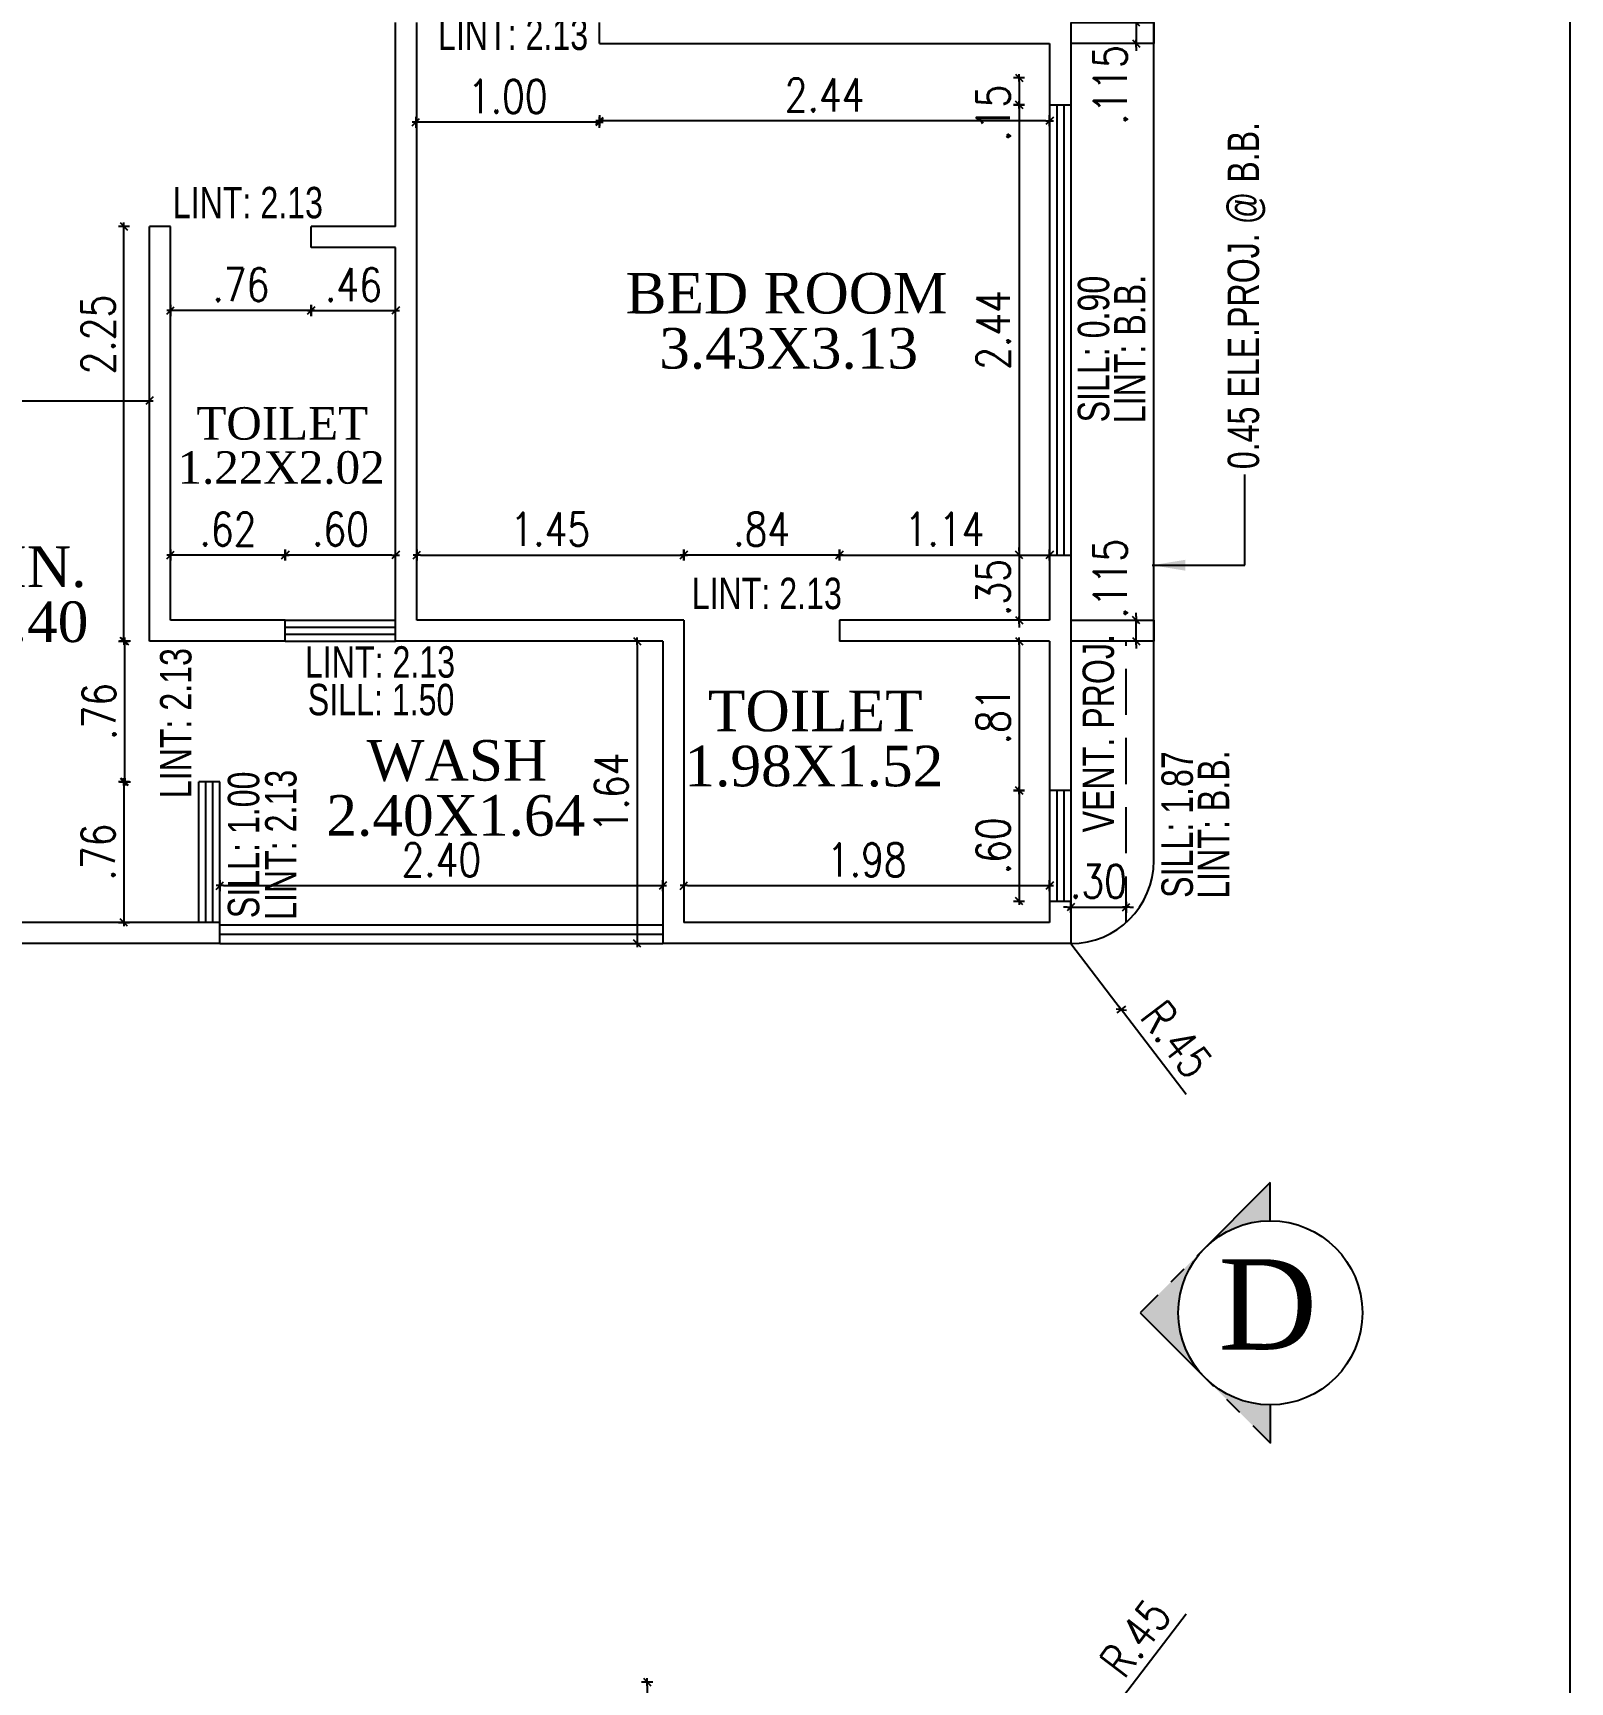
# Model space of a CAD drawing. Header units: inches. Extents: x 14235 to 14499, y 0 to 2549.
# Drawn here: x 14490.54 to 14498.87, y 2365.37 to 2374.31 of the extents above; entities that cross this region are included whole.
import ezdxf
from ezdxf.enums import TextEntityAlignment as Align

# ---------------------------------------------------------------- set-up
doc = ezdxf.new("R2010")
doc.units = ezdxf.units.IN
doc.header["$LTSCALE"] = 0.25
doc.header["$MEASUREMENT"] = 0
doc.header["$PDMODE"] = 35
for name, pattern in [('CENTER2', [1.125, 0.75, -0.125, 0.125, -0.125]), ('DASHEDX2', [1.5, 1, -0.5]), ('HIDDEN', [0.375, 0.25, -0.125])]:
    doc.linetypes.add(name, pattern=pattern)
for name, color, linetype in [('edges', 1, 'Continuous'), ('proj-internal', 1, 'DASHEDX2'), ('SECLINE', 7, 'HIDDEN'), ('steel', 251, 'Continuous'), ('text-large', 7, 'Continuous'), ('wall', 7, 'Continuous'), ('windows', 106, 'Continuous'), ('WORK TEX', 6, 'Continuous'), ('WORKING DIM', 7, 'Continuous')]:
    doc.layers.add(name, color=color, linetype=linetype)
doc.styles.add('ARIAL', font='TIMES_0.TTF')
doc.styles.add('ARL', font='swisscl_0.ttf')
doc.styles.add('romans', font='romans.shx', dxfattribs={"width": 0.8})
doc.dimstyles.new('121', dxfattribs={"dimscale": 0.1, "dimtxt": 1.8, "dimasz": 0.2, "dimexe": 0.03125, "dimexo": 0.25, "dimgap": 0.5, "dimtad": 1, "dimzin": 4, "dimdsep": 46, "dimtxsty": 'romans', "dimblk1": 'MINITICK', "dimblk2": 'MINITICK', "dimsah": 1, "dimcen": 1, "dimse1": 1, "dimse2": 1, "dimclrd": 252, "dimclre": 256, "dimclrt": 7, "dimadec": 3, "dimazin": 0, "dimtfac": 0.8, "dimtix": 1, "dimtmove": 2, "dimatfit": 3, "dimfxl": 0, "dimtolj": 1, "dimtzin": 3, "dimarcsym": 0})
doc.dimstyles.new('DFSGSG', dxfattribs={"dimtxt": 0.17, "dimasz": 0.18, "dimexe": 0.18, "dimexo": 0.0625, "dimgap": 0.09, "dimtad": 1, "dimzin": 0, "dimdsep": 46, "dimtxsty": 'ARIAL', "dimcen": 0.09, "dimse1": 1, "dimse2": 1, "dimaunit": 1, "dimadec": 0, "dimazin": 0, "dimtfac": 1, "dimtix": 1, "dimtofl": 0, "dimtmove": 0, "dimatfit": 3, "dimfxl": 0, "dimtolj": 1, "dimtzin": 0, "dimarcsym": 0})

# ---------------------------------------------------------------- blocks, each defined once
blk = doc.blocks.new('MINITICK')
at = {"color": 7}
for p, q in [((1, 1), (-1, -1)), ((-1, 0), (1, 0)), ((0, -1.5), (0, 1.5))]:
    blk.add_line(p, q, dxfattribs=at)
blk = doc.blocks.new('*D1890')
at = {"layer": 'Defpoints', "color": 0, "transparency": 16777216}
for p in [(14493.6071, 2374.2543), (14496.0461, 2373.9865), (14493.6071, 2373.8354)]:
    blk.add_point(p, dxfattribs=at)
at = {"layer": 'WORKING DIM', "color": 252, "lineweight": -2, "transparency": 16777216}
blk.add_line((14496.0261, 2373.8354), (14493.6271, 2373.8354), dxfattribs=at)
at = {"layer": 'WORKING DIM', "color": 252, "lineweight": -2, "transparency": 16777216, "xscale": 0.02, "yscale": 0.02, "zscale": 0.02, "rotation": 180}
blk.add_blockref('MINITICK', (14493.6071, 2373.8354), dxfattribs=at)
at = {"layer": 'WORKING DIM', "color": 252, "lineweight": -2, "transparency": 16777216, "xscale": 0.02, "yscale": 0.02, "zscale": 0.02}
blk.add_blockref('MINITICK', (14496.0461, 2373.8354), dxfattribs=at)
at = {"layer": 'WORKING DIM', "color": 7, "transparency": 16777216, "insert": (14494.8266, 2373.9754), "char_height": 0.18, "attachment_point": 5, "style": 'romans'}
blk.add_mtext('\\A1;2.44', dxfattribs=at)
blk = doc.blocks.new('*D1600')
at = {"layer": 'Defpoints', "color": 0, "transparency": 16777216}
for p in [(14492.6114, 2374.274), (14493.6071, 2374.2543), (14492.6114, 2373.8274)]:
    blk.add_point(p, dxfattribs=at)
at = {"layer": 'WORKING DIM', "color": 252, "lineweight": -2, "transparency": 16777216}
blk.add_line((14493.5871, 2373.8274), (14492.6314, 2373.8274), dxfattribs=at)
at = {"layer": 'WORKING DIM', "color": 252, "lineweight": -2, "transparency": 16777216, "xscale": 0.02, "yscale": 0.02, "zscale": 0.02, "rotation": 180}
blk.add_blockref('MINITICK', (14492.6114, 2373.8274), dxfattribs=at)
at = {"layer": 'WORKING DIM', "color": 252, "lineweight": -2, "transparency": 16777216, "xscale": 0.02, "yscale": 0.02, "zscale": 0.02}
blk.add_blockref('MINITICK', (14493.6071, 2373.8274), dxfattribs=at)
at = {"layer": 'WORKING DIM', "color": 7, "transparency": 16777216, "insert": (14493.1093, 2373.9674), "char_height": 0.18, "attachment_point": 5, "style": 'romans'}
blk.add_mtext('\\A1;1.00', dxfattribs=at)
blk = doc.blocks.new('*D1891')
at = {"layer": 'Defpoints', "color": 0, "transparency": 16777216}
for p in [(14496.0461, 2374.0686), (14495.8805, 2373.9213), (14496.0461, 2373.9213)]:
    blk.add_point(p, dxfattribs=at)
at = {"layer": 'WORKING DIM', "color": 252, "lineweight": -2, "transparency": 16777216}
blk.add_line((14495.8805, 2374.0486), (14495.8805, 2373.9413), dxfattribs=at)
at = {"layer": 'WORKING DIM', "color": 252, "lineweight": -2, "transparency": 16777216, "xscale": 0.02, "yscale": 0.02, "zscale": 0.02}
for p, rotation in [((14495.8805, 2374.0686), 90), ((14495.8805, 2373.9213), 270)]:
    blk.add_blockref('MINITICK', p, dxfattribs=dict(at, rotation=rotation))
at = {"layer": 'WORKING DIM', "color": 7, "transparency": 16777216, "insert": (14495.7405, 2373.8769), "char_height": 0.18, "attachment_point": 5, "rotation": 90, "style": 'romans'}
blk.add_mtext('\\A1;.15', dxfattribs=at)
blk = doc.blocks.new('*D1892')
at = {"layer": 'Defpoints', "color": 0, "transparency": 16777216}
for p in [(14496.0461, 2373.9213), (14495.8805, 2371.4823), (14496.0461, 2371.4823)]:
    blk.add_point(p, dxfattribs=at)
at = {"layer": 'WORKING DIM', "color": 252, "lineweight": -2, "transparency": 16777216}
blk.add_line((14495.8805, 2373.9013), (14495.8805, 2371.5023), dxfattribs=at)
at = {"layer": 'WORKING DIM', "color": 252, "lineweight": -2, "transparency": 16777216, "xscale": 0.02, "yscale": 0.02, "zscale": 0.02}
for p, rotation in [((14495.8805, 2373.9213), 90), ((14495.8805, 2371.4823), 270)]:
    blk.add_blockref('MINITICK', p, dxfattribs=dict(at, rotation=rotation))
at = {"layer": 'WORKING DIM', "color": 7, "transparency": 16777216, "insert": (14495.7405, 2372.7018), "char_height": 0.18, "attachment_point": 5, "rotation": 90, "style": 'romans'}
blk.add_mtext('\\A1;2.44', dxfattribs=at)
blk = doc.blocks.new('*D1893')
at = {"layer": 'Defpoints', "color": 0, "transparency": 16777216}
for p in [(14496.0461, 2371.4823), (14495.8805, 2371.1293), (14496.0461, 2371.1293)]:
    blk.add_point(p, dxfattribs=at)
at = {"layer": 'WORKING DIM', "color": 252, "lineweight": -2, "transparency": 16777216}
for p, q in [((14495.8805, 2371.5023), (14495.8805, 2371.5223)), ((14495.8805, 2371.4823), (14495.8805, 2371.1293)), ((14495.8805, 2371.1093), (14495.8805, 2371.0893))]:
    blk.add_line(p, q, dxfattribs=at)
at = {"layer": 'WORKING DIM', "color": 252, "lineweight": -2, "transparency": 16777216, "xscale": 0.02, "yscale": 0.02, "zscale": 0.02}
for p, rotation in [((14495.8805, 2371.4823), 270), ((14495.8805, 2371.1293), 90)]:
    blk.add_blockref('MINITICK', p, dxfattribs=dict(at, rotation=rotation))
at = {"layer": 'WORKING DIM', "color": 7, "transparency": 16777216, "insert": (14495.7405, 2371.3058), "char_height": 0.18, "attachment_point": 5, "rotation": 90, "style": 'romans'}
blk.add_mtext('\\A1;.35', dxfattribs=at)
blk = doc.blocks.new('*D1894')
at = {"layer": 'Defpoints', "color": 0, "transparency": 16777216}
for p in [(14496.0461, 2371.4823), (14494.9066, 2371.1293), (14496.0461, 2371.1293)]:
    blk.add_point(p, dxfattribs=at)
at = {"layer": 'WORKING DIM', "color": 252, "lineweight": -2, "transparency": 16777216}
blk.add_line((14494.9266, 2371.4823), (14496.0261, 2371.4823), dxfattribs=at)
at = {"layer": 'WORKING DIM', "color": 252, "lineweight": -2, "transparency": 16777216, "xscale": 0.02, "yscale": 0.02, "zscale": 0.02, "rotation": 180}
blk.add_blockref('MINITICK', (14494.9066, 2371.4823), dxfattribs=at)
at = {"layer": 'WORKING DIM', "color": 252, "lineweight": -2, "transparency": 16777216, "xscale": 0.02, "yscale": 0.02, "zscale": 0.02}
blk.add_blockref('MINITICK', (14496.0461, 2371.4823), dxfattribs=at)
at = {"layer": 'WORKING DIM', "color": 7, "transparency": 16777216, "insert": (14495.4764, 2371.6223), "char_height": 0.18, "attachment_point": 5, "style": 'romans'}
blk.add_mtext('\\A1;1.14', dxfattribs=at)
blk = doc.blocks.new('*D1895')
at = {"layer": 'Defpoints', "color": 0, "transparency": 16777216}
for p in [(14494.0644, 2371.4823), (14494.0644, 2371.0149), (14494.9066, 2371.0149)]:
    blk.add_point(p, dxfattribs=at)
at = {"layer": 'WORKING DIM', "color": 252, "lineweight": -2, "transparency": 16777216}
blk.add_line((14494.8866, 2371.4823), (14494.0844, 2371.4823), dxfattribs=at)
at = {"layer": 'WORKING DIM', "color": 252, "lineweight": -2, "transparency": 16777216, "xscale": 0.02, "yscale": 0.02, "zscale": 0.02, "rotation": 180}
blk.add_blockref('MINITICK', (14494.0644, 2371.4823), dxfattribs=at)
at = {"layer": 'WORKING DIM', "color": 252, "lineweight": -2, "transparency": 16777216, "xscale": 0.02, "yscale": 0.02, "zscale": 0.02}
blk.add_blockref('MINITICK', (14494.9066, 2371.4823), dxfattribs=at)
at = {"layer": 'WORKING DIM', "color": 7, "transparency": 16777216, "insert": (14494.4855, 2371.6223), "char_height": 0.18, "attachment_point": 5, "style": 'romans'}
blk.add_mtext('\\A1;.84', dxfattribs=at)
blk = doc.blocks.new('*D1896')
at = {"layer": 'Defpoints', "color": 0, "transparency": 16777216}
for p in [(14494.0644, 2371.4823), (14492.6163, 2371.1293), (14494.0644, 2371.1293)]:
    blk.add_point(p, dxfattribs=at)
at = {"layer": 'WORKING DIM', "color": 252, "lineweight": -2, "transparency": 16777216}
blk.add_line((14492.6363, 2371.4823), (14494.0444, 2371.4823), dxfattribs=at)
at = {"layer": 'WORKING DIM', "color": 252, "lineweight": -2, "transparency": 16777216, "xscale": 0.02, "yscale": 0.02, "zscale": 0.02, "rotation": 180}
blk.add_blockref('MINITICK', (14492.6163, 2371.4823), dxfattribs=at)
at = {"layer": 'WORKING DIM', "color": 252, "lineweight": -2, "transparency": 16777216, "xscale": 0.02, "yscale": 0.02, "zscale": 0.02}
blk.add_blockref('MINITICK', (14494.0644, 2371.4823), dxfattribs=at)
at = {"layer": 'WORKING DIM', "color": 7, "transparency": 16777216, "insert": (14493.3403, 2371.6223), "char_height": 0.18, "attachment_point": 5, "style": 'romans'}
blk.add_mtext('\\A1;1.45', dxfattribs=at)
blk = doc.blocks.new('*D1897')
at = {"layer": 'Defpoints', "color": 0, "transparency": 16777216}
for p in [(14496.0461, 2371.0149), (14495.8805, 2370.206), (14496.0461, 2370.206)]:
    blk.add_point(p, dxfattribs=at)
at = {"layer": 'WORKING DIM', "color": 252, "lineweight": -2, "transparency": 16777216}
blk.add_line((14495.8805, 2370.9949), (14495.8805, 2370.226), dxfattribs=at)
at = {"layer": 'WORKING DIM', "color": 252, "lineweight": -2, "transparency": 16777216, "xscale": 0.02, "yscale": 0.02, "zscale": 0.02}
for p, rotation in [((14495.8805, 2371.0149), 90), ((14495.8805, 2370.206), 270)]:
    blk.add_blockref('MINITICK', p, dxfattribs=dict(at, rotation=rotation))
at = {"layer": 'WORKING DIM', "color": 7, "transparency": 16777216, "insert": (14495.7405, 2370.6105), "char_height": 0.18, "attachment_point": 5, "rotation": 90, "style": 'romans'}
blk.add_mtext('\\A1;.81', dxfattribs=at)
blk = doc.blocks.new('*D1898')
at = {"layer": 'Defpoints', "color": 0, "transparency": 16777216}
for p in [(14496.0461, 2370.206), (14495.8805, 2369.6062), (14496.0461, 2369.6062)]:
    blk.add_point(p, dxfattribs=at)
at = {"layer": 'WORKING DIM', "color": 252, "lineweight": -2, "transparency": 16777216}
blk.add_line((14495.8805, 2370.186), (14495.8805, 2369.6262), dxfattribs=at)
at = {"layer": 'WORKING DIM', "color": 252, "lineweight": -2, "transparency": 16777216, "xscale": 0.02, "yscale": 0.02, "zscale": 0.02}
for p, rotation in [((14495.8805, 2370.206), 90), ((14495.8805, 2369.6062), 270)]:
    blk.add_blockref('MINITICK', p, dxfattribs=dict(at, rotation=rotation))
at = {"layer": 'WORKING DIM', "color": 7, "transparency": 16777216, "insert": (14495.7405, 2369.9061), "char_height": 0.18, "attachment_point": 5, "rotation": 90, "style": 'romans'}
blk.add_mtext('\\A1;.60', dxfattribs=at)
blk = doc.blocks.new('*D1899')
at = {"layer": 'Defpoints', "color": 0, "transparency": 16777216}
for p in [(14496.0461, 2369.6904), (14494.0644, 2369.4906), (14496.0461, 2369.4906)]:
    blk.add_point(p, dxfattribs=at)
at = {"layer": 'WORKING DIM', "color": 252, "lineweight": -2, "transparency": 16777216}
blk.add_line((14494.0844, 2369.6904), (14496.0261, 2369.6904), dxfattribs=at)
at = {"layer": 'WORKING DIM', "color": 252, "lineweight": -2, "transparency": 16777216, "xscale": 0.02, "yscale": 0.02, "zscale": 0.02, "rotation": 180}
blk.add_blockref('MINITICK', (14494.0644, 2369.6904), dxfattribs=at)
at = {"layer": 'WORKING DIM', "color": 252, "lineweight": -2, "transparency": 16777216, "xscale": 0.02, "yscale": 0.02, "zscale": 0.02}
blk.add_blockref('MINITICK', (14496.0461, 2369.6904), dxfattribs=at)
at = {"layer": 'WORKING DIM', "color": 7, "transparency": 16777216, "insert": (14495.0553, 2369.8304), "char_height": 0.18, "attachment_point": 5, "style": 'romans'}
blk.add_mtext('\\A1;1.98', dxfattribs=at)
blk = doc.blocks.new('*D1900')
at = {"layer": 'Defpoints', "color": 0, "transparency": 16777216}
for p in [(14492.0446, 2373.1491), (14492.5019, 2373.1491), (14492.5019, 2372.8074)]:
    blk.add_point(p, dxfattribs=at)
at = {"layer": 'WORKING DIM', "color": 252, "lineweight": -2, "transparency": 16777216}
blk.add_line((14492.0646, 2372.8074), (14492.4819, 2372.8074), dxfattribs=at)
at = {"layer": 'WORKING DIM', "color": 252, "lineweight": -2, "transparency": 16777216, "xscale": 0.02, "yscale": 0.02, "zscale": 0.02, "rotation": 180}
blk.add_blockref('MINITICK', (14492.0446, 2372.8074), dxfattribs=at)
at = {"layer": 'WORKING DIM', "color": 252, "lineweight": -2, "transparency": 16777216, "xscale": 0.02, "yscale": 0.02, "zscale": 0.02}
blk.add_blockref('MINITICK', (14492.5019, 2372.8074), dxfattribs=at)
at = {"layer": 'WORKING DIM', "color": 7, "transparency": 16777216, "insert": (14492.2733, 2372.9474), "char_height": 0.18, "attachment_point": 5, "style": 'romans'}
blk.add_mtext('\\A1;.46', dxfattribs=at)
blk = doc.blocks.new('*D1901')
at = {"layer": 'Defpoints', "color": 0, "transparency": 16777216}
for p in [(14491.2824, 2373.2634), (14492.0446, 2373.2634), (14491.2824, 2372.8074)]:
    blk.add_point(p, dxfattribs=at)
at = {"layer": 'WORKING DIM', "color": 252, "lineweight": -2, "transparency": 16777216}
blk.add_line((14492.0246, 2372.8074), (14491.3024, 2372.8074), dxfattribs=at)
at = {"layer": 'WORKING DIM', "color": 252, "lineweight": -2, "transparency": 16777216, "xscale": 0.02, "yscale": 0.02, "zscale": 0.02, "rotation": 180}
blk.add_blockref('MINITICK', (14491.2824, 2372.8074), dxfattribs=at)
at = {"layer": 'WORKING DIM', "color": 252, "lineweight": -2, "transparency": 16777216, "xscale": 0.02, "yscale": 0.02, "zscale": 0.02}
blk.add_blockref('MINITICK', (14492.0446, 2372.8074), dxfattribs=at)
at = {"layer": 'WORKING DIM', "color": 7, "transparency": 16777216, "insert": (14491.6635, 2372.9474), "char_height": 0.18, "attachment_point": 5, "style": 'romans'}
blk.add_mtext('\\A1;.76', dxfattribs=at)
blk = doc.blocks.new('*D1902')
at = {"layer": 'Defpoints', "color": 0, "transparency": 16777216}
for p in [(14491.9041, 2371.4823), (14491.9041, 2371.1293), (14492.5019, 2371.1293)]:
    blk.add_point(p, dxfattribs=at)
at = {"layer": 'WORKING DIM', "color": 252, "lineweight": -2, "transparency": 16777216}
blk.add_line((14492.4819, 2371.4823), (14491.9241, 2371.4823), dxfattribs=at)
at = {"layer": 'WORKING DIM', "color": 252, "lineweight": -2, "transparency": 16777216, "xscale": 0.02, "yscale": 0.02, "zscale": 0.02, "rotation": 180}
blk.add_blockref('MINITICK', (14491.9041, 2371.4823), dxfattribs=at)
at = {"layer": 'WORKING DIM', "color": 252, "lineweight": -2, "transparency": 16777216, "xscale": 0.02, "yscale": 0.02, "zscale": 0.02}
blk.add_blockref('MINITICK', (14492.5019, 2371.4823), dxfattribs=at)
at = {"layer": 'WORKING DIM', "color": 7, "transparency": 16777216, "insert": (14492.203, 2371.6223), "char_height": 0.18, "attachment_point": 5, "style": 'romans'}
blk.add_mtext('\\A1;.60', dxfattribs=at)
blk = doc.blocks.new('*D1903')
at = {"layer": 'Defpoints', "color": 0, "transparency": 16777216}
for p in [(14491.2824, 2371.4823), (14491.2824, 2371.1293), (14491.9041, 2371.1293)]:
    blk.add_point(p, dxfattribs=at)
at = {"layer": 'WORKING DIM', "color": 252, "lineweight": -2, "transparency": 16777216}
blk.add_line((14491.8841, 2371.4823), (14491.3024, 2371.4823), dxfattribs=at)
at = {"layer": 'WORKING DIM', "color": 252, "lineweight": -2, "transparency": 16777216, "xscale": 0.02, "yscale": 0.02, "zscale": 0.02, "rotation": 180}
blk.add_blockref('MINITICK', (14491.2824, 2371.4823), dxfattribs=at)
at = {"layer": 'WORKING DIM', "color": 252, "lineweight": -2, "transparency": 16777216, "xscale": 0.02, "yscale": 0.02, "zscale": 0.02}
blk.add_blockref('MINITICK', (14491.9041, 2371.4823), dxfattribs=at)
at = {"layer": 'WORKING DIM', "color": 7, "transparency": 16777216, "insert": (14491.5932, 2371.6223), "char_height": 0.18, "attachment_point": 5, "style": 'romans'}
blk.add_mtext('\\A1;.62', dxfattribs=at)
blk = doc.blocks.new('*D1904')
at = {"layer": 'Defpoints', "color": 0, "transparency": 16777216}
for p in [(14491.473, 2370.2527), (14491.0296, 2369.4906), (14491.473, 2369.4906)]:
    blk.add_point(p, dxfattribs=at)
at = {"layer": 'WORKING DIM', "color": 252, "lineweight": -2, "transparency": 16777216}
blk.add_line((14491.0296, 2370.2327), (14491.0296, 2369.5106), dxfattribs=at)
at = {"layer": 'WORKING DIM', "color": 252, "lineweight": -2, "transparency": 16777216, "xscale": 0.02, "yscale": 0.02, "zscale": 0.02}
for p, rotation in [((14491.0296, 2370.2527), 90), ((14491.0296, 2369.4906), 270)]:
    blk.add_blockref('MINITICK', p, dxfattribs=dict(at, rotation=rotation))
at = {"layer": 'WORKING DIM', "color": 7, "transparency": 16777216, "insert": (14490.8896, 2369.8717), "char_height": 0.18, "attachment_point": 5, "rotation": 90, "style": 'romans'}
blk.add_mtext('\\A1;.76', dxfattribs=at)
blk = doc.blocks.new('*D1905')
at = {"layer": 'Defpoints', "color": 0, "transparency": 16777216}
for p in [(14491.0346, 2371.0149), (14491.5361, 2371.0149), (14491.5492, 2370.2527)]:
    blk.add_point(p, dxfattribs=at)
at = {"layer": 'WORKING DIM', "color": 252, "lineweight": -2, "transparency": 16777216}
blk.add_line((14491.0346, 2370.2727), (14491.0346, 2370.9949), dxfattribs=at)
at = {"layer": 'WORKING DIM', "color": 252, "lineweight": -2, "transparency": 16777216, "xscale": 0.02, "yscale": 0.02, "zscale": 0.02}
for p, rotation in [((14491.0346, 2371.0149), 90), ((14491.0346, 2370.2527), 270)]:
    blk.add_blockref('MINITICK', p, dxfattribs=dict(at, rotation=rotation))
at = {"layer": 'WORKING DIM', "color": 7, "transparency": 16777216, "insert": (14490.8946, 2370.6338), "char_height": 0.18, "attachment_point": 5, "rotation": 90, "style": 'romans'}
blk.add_mtext('\\A1;.76', dxfattribs=at)
blk = doc.blocks.new('*D1906')
at = {"layer": 'Defpoints', "color": 0, "transparency": 16777216}
for p in [(14493.6543, 2371.0149), (14493.6543, 2369.3762), (14493.8108, 2369.3762)]:
    blk.add_point(p, dxfattribs=at)
at = {"layer": 'WORKING DIM', "color": 252, "lineweight": -2, "transparency": 16777216}
blk.add_line((14493.8108, 2370.9949), (14493.8108, 2369.3962), dxfattribs=at)
at = {"layer": 'WORKING DIM', "color": 252, "lineweight": -2, "transparency": 16777216, "xscale": 0.02, "yscale": 0.02, "zscale": 0.02}
for p, rotation in [((14493.8108, 2371.0149), 90), ((14493.8108, 2369.3762), 270)]:
    blk.add_blockref('MINITICK', p, dxfattribs=dict(at, rotation=rotation))
at = {"layer": 'WORKING DIM', "color": 7, "transparency": 16777216, "insert": (14493.6708, 2370.1956), "char_height": 0.18, "attachment_point": 5, "rotation": 90, "style": 'romans'}
blk.add_mtext('\\A1;1.64', dxfattribs=at)
blk = doc.blocks.new('*D1907')
at = {"layer": 'Defpoints', "color": 0, "transparency": 16777216}
for p in [(14491.5492, 2369.6399), (14493.9501, 2369.6904), (14493.9501, 2369.6399)]:
    blk.add_point(p, dxfattribs=at)
at = {"layer": 'WORKING DIM', "color": 252, "lineweight": -2, "transparency": 16777216}
blk.add_line((14491.5692, 2369.6904), (14493.9301, 2369.6904), dxfattribs=at)
at = {"layer": 'WORKING DIM', "color": 252, "lineweight": -2, "transparency": 16777216, "xscale": 0.02, "yscale": 0.02, "zscale": 0.02, "rotation": 180}
blk.add_blockref('MINITICK', (14491.5492, 2369.6904), dxfattribs=at)
at = {"layer": 'WORKING DIM', "color": 252, "lineweight": -2, "transparency": 16777216, "xscale": 0.02, "yscale": 0.02, "zscale": 0.02}
blk.add_blockref('MINITICK', (14493.9501, 2369.6904), dxfattribs=at)
at = {"layer": 'WORKING DIM', "color": 7, "transparency": 16777216, "insert": (14492.7496, 2369.8304), "char_height": 0.18, "attachment_point": 5, "style": 'romans'}
blk.add_mtext('\\A1;2.40', dxfattribs=at)
blk = doc.blocks.new('*D1909')
at = {"layer": 'Defpoints', "color": 0, "transparency": 16777216}
for p in [(14491.0296, 2373.2634), (14491.1681, 2373.2634), (14491.1681, 2371.0149)]:
    blk.add_point(p, dxfattribs=at)
at = {"layer": 'WORKING DIM', "color": 252, "lineweight": -2, "transparency": 16777216}
blk.add_line((14491.0296, 2371.0349), (14491.0296, 2373.2434), dxfattribs=at)
at = {"layer": 'WORKING DIM', "color": 252, "lineweight": -2, "transparency": 16777216, "xscale": 0.02, "yscale": 0.02, "zscale": 0.02}
for p, rotation in [((14491.0296, 2373.2634), 90), ((14491.0296, 2371.0149), 270)]:
    blk.add_blockref('MINITICK', p, dxfattribs=dict(at, rotation=rotation))
at = {"layer": 'WORKING DIM', "color": 7, "transparency": 16777216, "insert": (14490.8896, 2372.6767), "char_height": 0.18, "attachment_point": 5, "rotation": 90, "style": 'romans'}
blk.add_mtext('\\A1;2.25', dxfattribs=at)
blk = doc.blocks.new('*D1911')
at = {"layer": 'Defpoints', "color": 0, "transparency": 16777216}
for p in [(14491.1681, 2372.3186), (14488.5766, 2371.8022), (14491.1681, 2371.8022)]:
    blk.add_point(p, dxfattribs=at)
at = {"layer": 'WORKING DIM', "color": 252, "lineweight": -2, "transparency": 16777216}
blk.add_line((14488.5966, 2372.3186), (14491.1481, 2372.3186), dxfattribs=at)
at = {"layer": 'WORKING DIM', "color": 252, "lineweight": -2, "transparency": 16777216, "xscale": 0.02, "yscale": 0.02, "zscale": 0.02, "rotation": 180}
blk.add_blockref('MINITICK', (14488.5766, 2372.3186), dxfattribs=at)
at = {"layer": 'WORKING DIM', "color": 252, "lineweight": -2, "transparency": 16777216, "xscale": 0.02, "yscale": 0.02, "zscale": 0.02}
blk.add_blockref('MINITICK', (14491.1681, 2372.3186), dxfattribs=at)
at = {"layer": 'WORKING DIM', "color": 7, "transparency": 16777216, "insert": (14489.8724, 2372.4586), "char_height": 0.18, "attachment_point": 5, "style": 'romans'}
blk.add_mtext('\\A1;2.59', dxfattribs=at)
blk = doc.blocks.new('*D1963')
at = {"layer": 'Defpoints', "color": 0, "transparency": 16777216}
for p in [(14493.6558, 2365.3747), (14493.6558, 2363.736), (14493.8651, 2363.736)]:
    blk.add_point(p, dxfattribs=at)
at = {"layer": 'WORKING DIM', "color": 252, "lineweight": -2, "transparency": 16777216}
blk.add_line((14493.8651, 2365.3547), (14493.8651, 2363.756), dxfattribs=at)
at = {"layer": 'WORKING DIM', "color": 252, "lineweight": -2, "transparency": 16777216, "xscale": 0.02, "yscale": 0.02, "zscale": 0.02}
for p, rotation in [((14493.8651, 2365.3747), 90), ((14493.8651, 2363.736), 270)]:
    blk.add_blockref('MINITICK', p, dxfattribs=dict(at, rotation=rotation))
at = {"layer": 'WORKING DIM', "color": 7, "transparency": 16777216, "insert": (14493.7251, 2364.5553), "char_height": 0.18, "attachment_point": 5, "rotation": 90, "style": 'romans'}
blk.add_mtext('\\A1;1.64', dxfattribs=at)
blk = doc.blocks.new('*D1647')
at = {"layer": 'Defpoints', "color": 0, "transparency": 16777216}
for p in [(14496.4338, 2365.2822), (14496.1605, 2364.9247)]:
    blk.add_point(p, dxfattribs=at)
at = {"layer": 'WORKING DIM', "color": 252, "lineweight": -2, "transparency": 16777216}
for p, q in [((14496.7855, 2365.742), (14496.446, 2365.298)), ((14496.1605, 2364.9247), (14496.4338, 2365.2822))]:
    blk.add_line(p, q, dxfattribs=at)
at = {"layer": 'WORKING DIM', "color": 252, "lineweight": -2, "transparency": 16777216, "xscale": 0.02, "yscale": 0.02, "zscale": 0.02, "rotation": 232.59312218095}
blk.add_blockref('MINITICK', (14496.4338, 2365.2822), dxfattribs=at)
at = {"layer": 'WORKING DIM', "color": 7, "transparency": 16777216, "insert": (14496.5106, 2365.613), "char_height": 0.18, "attachment_point": 5, "rotation": 52.59312, "style": 'romans'}
blk.add_mtext('\\A1;R.45', dxfattribs=at)
blk = doc.blocks.new('*D1648')
at = {"layer": 'Defpoints', "color": 0, "transparency": 16777216}
for p in [(14496.1605, 2369.3762), (14496.4338, 2369.0188)]:
    blk.add_point(p, dxfattribs=at)
at = {"layer": 'WORKING DIM', "color": 252, "lineweight": -2, "transparency": 16777216}
for p, q in [((14496.1605, 2369.3762), (14496.4338, 2369.0188)), ((14496.7855, 2368.559), (14496.446, 2369.0029))]:
    blk.add_line(p, q, dxfattribs=at)
at = {"layer": 'WORKING DIM', "color": 252, "lineweight": -2, "transparency": 16777216, "xscale": 0.02, "yscale": 0.02, "zscale": 0.02, "rotation": 127.4068778181464}
blk.add_blockref('MINITICK', (14496.4338, 2369.0188), dxfattribs=at)
at = {"layer": 'WORKING DIM', "color": 7, "transparency": 16777216, "insert": (14496.733, 2368.858), "char_height": 0.18, "attachment_point": 5, "rotation": 307.40688, "style": 'romans'}
blk.add_mtext('\\A1;R.45', dxfattribs=at)
blk = doc.blocks.new('*D1994')
at = {"layer": 'Defpoints', "color": 0, "transparency": 16777216}
for p in [(14496.4605, 2369.7792), (14496.1605, 2369.6978), (14496.4605, 2369.5736)]:
    blk.add_point(p, dxfattribs=at)
at = {"layer": 'WORKING DIM', "color": 252, "lineweight": -2, "transparency": 16777216}
for p, q in [((14496.1405, 2369.5736), (14496.1205, 2369.5736)), ((14496.1605, 2369.5736), (14496.4605, 2369.5736)), ((14496.4805, 2369.5736), (14496.5005, 2369.5736))]:
    blk.add_line(p, q, dxfattribs=at)
at = {"layer": 'WORKING DIM', "color": 252, "lineweight": -2, "transparency": 16777216, "xscale": 0.02, "yscale": 0.02, "zscale": 0.02}
blk.add_blockref('MINITICK', (14496.1605, 2369.5736), dxfattribs=at)
at = {"layer": 'WORKING DIM', "color": 252, "lineweight": -2, "transparency": 16777216, "xscale": 0.02, "yscale": 0.02, "zscale": 0.02, "rotation": 180}
blk.add_blockref('MINITICK', (14496.4605, 2369.5736), dxfattribs=at)
at = {"layer": 'WORKING DIM', "color": 7, "transparency": 16777216, "insert": (14496.3105, 2369.7136), "char_height": 0.18, "attachment_point": 5, "style": 'romans'}
blk.add_mtext('\\A1;.30', dxfattribs=at)
blk = doc.blocks.new('*D1665')
at = {"layer": 'Defpoints', "color": 0, "transparency": 16777216}
for p in [(14496.538, 2374.3686), (14496.5145, 2374.2543), (14496.538, 2374.2543)]:
    blk.add_point(p, dxfattribs=at)
at = {"layer": 'WORKING DIM', "color": 252, "lineweight": -2, "transparency": 16777216}
for p, q in [((14496.5145, 2374.3886), (14496.5145, 2374.4086)), ((14496.5145, 2374.3686), (14496.5145, 2374.2543)), ((14496.5145, 2374.2343), (14496.5145, 2374.2143))]:
    blk.add_line(p, q, dxfattribs=at)
at = {"layer": 'WORKING DIM', "color": 252, "lineweight": -2, "transparency": 16777216, "xscale": 0.02, "yscale": 0.02, "zscale": 0.02}
for p, rotation in [((14496.5145, 2374.3686), 270), ((14496.5145, 2374.2543), 90)]:
    blk.add_blockref('MINITICK', p, dxfattribs=dict(at, rotation=rotation))
at = {"layer": 'WORKING DIM', "color": 7, "transparency": 16777216, "insert": (14496.3745, 2374.0293), "char_height": 0.18, "attachment_point": 5, "rotation": 90, "style": 'romans'}
blk.add_mtext('\\A1;.115', dxfattribs=at)
blk = doc.blocks.new('*D1666')
at = {"layer": 'Defpoints', "color": 0, "transparency": 16777216}
for p in [(14496.5145, 2371.1293), (14496.538, 2371.1293), (14496.538, 2371.0149)]:
    blk.add_point(p, dxfattribs=at)
at = {"layer": 'WORKING DIM', "color": 252, "lineweight": -2, "transparency": 16777216}
for p, q in [((14496.5145, 2371.1493), (14496.5145, 2371.1693)), ((14496.5145, 2371.0149), (14496.5145, 2371.1293)), ((14496.5145, 2370.9949), (14496.5145, 2370.9749))]:
    blk.add_line(p, q, dxfattribs=at)
at = {"layer": 'WORKING DIM', "color": 252, "lineweight": -2, "transparency": 16777216, "xscale": 0.02, "yscale": 0.02, "zscale": 0.02}
for p, rotation in [((14496.5145, 2371.1293), 270), ((14496.5145, 2371.0149), 90)]:
    blk.add_blockref('MINITICK', p, dxfattribs=dict(at, rotation=rotation))
at = {"layer": 'WORKING DIM', "color": 7, "transparency": 16777216, "insert": (14496.3745, 2371.3542), "char_height": 0.18, "attachment_point": 5, "rotation": 90, "style": 'romans'}
blk.add_mtext('\\A1;.115', dxfattribs=at)

msp = doc.modelspace()

# ---------------------------------------------------------------- hatches: boundary and pattern name
at = {"layer": 'SECLINE'}
h = msp.add_hatch(color=254, dxfattribs=at)
h.paths.add_polyline_path([(14497.2419, 2368.0809), (14496.8892, 2367.7282, -0.198912), (14497.2419, 2367.8743)])
h.paths.add_polyline_path([(14496.8892, 2367.7282), (14496.5365, 2367.3755), (14496.8892, 2367.0227, -0.198912), (14496.7431, 2367.3755, -0.198912)])
h.paths.add_polyline_path([(14497.242, 2366.8767, -0.198912), (14496.8892, 2367.0227), (14497.242, 2366.67)])

# ---------------------------------------------------------------- linework, layer by layer
at = {"layer": 'edges', "ltscale": 0.4}
msp.add_line((14496.6105, 2369.8262), (14496.6105, 2379.4753), dxfattribs=at)
for points in [[(14496.1605, 2374.3686), (14496.6105, 2374.3686), (14496.6105, 2374.2543), (14496.1605, 2374.2543)], [(14496.1605, 2371.1293), (14496.6105, 2371.1293), (14496.6105, 2371.0149), (14496.1605, 2371.0149)]]:
    msp.add_lwpolyline(points, dxfattribs=at)
msp.add_arc((14496.1605, 2369.8262), 0.45, 270, 360, dxfattribs=at)
at = {"layer": 'proj-internal'}
msp.add_line((14496.4605, 2369.4906), (14496.4605, 2371.0149), dxfattribs=at)
at = {"layer": 'SECLINE', "linetype": 'CENTER2', "ltscale": 3}
msp.add_lwpolyline([(14497.2419, 2367.8743), (14497.2419, 2368.0809), (14496.5365, 2367.3755), (14497.242, 2366.67), (14497.242, 2366.8767)], dxfattribs=at)
at = {"layer": 'SECLINE', "linetype": 'Continuous', "ltscale": 3}
msp.add_circle((14497.2419, 2367.3755), 0.4988, dxfattribs=at)
at = {"layer": 'steel'}
for p, q in [((14491.5492, 2369.4778), (14493.9501, 2369.4778)), ((14491.5492, 2369.427), (14493.9501, 2369.427)), ((14491.5492, 2369.3762), (14493.9501, 2369.3762))]:
    msp.add_line(p, q, dxfattribs=at)
at = {"layer": 'wall'}
for p, q in [((14492.5019, 2373.2634), (14492.5019, 2374.3686)), ((14492.6163, 2371.1293), (14492.6163, 2374.3686)), ((14493.6071, 2374.2543), (14493.6071, 2374.3686)), ((14496.1605, 2374.3686), (14496.1605, 2373.9213)), ((14493.6071, 2374.2543), (14496.0461, 2374.2543)), ((14496.0461, 2374.2543), (14496.0461, 2373.9213)), ((14496.0461, 2373.9213), (14496.1605, 2373.9213)), ((14491.2824, 2373.2634), (14491.1681, 2373.2634)), ((14491.1681, 2371.0149), (14491.1681, 2373.2634)), ((14491.2824, 2371.1293), (14491.2824, 2373.2634)), ((14492.5019, 2373.2634), (14492.0446, 2373.2634)), ((14492.0446, 2373.1491), (14492.0446, 2373.2634)), ((14492.5019, 2373.1491), (14492.0446, 2373.1491)), ((14492.5019, 2371.0149), (14492.5019, 2373.1491)), ((14496.0461, 2371.4823), (14496.1605, 2371.4823)), ((14496.0461, 2371.4823), (14496.0461, 2371.1293)), ((14496.1605, 2371.4823), (14496.1605, 2370.206)), ((14491.9041, 2371.1293), (14491.2824, 2371.1293)), ((14491.9041, 2371.0149), (14491.9041, 2371.1293)), ((14494.0644, 2371.1293), (14492.6163, 2371.1293)), ((14494.0644, 2371.1293), (14494.0644, 2369.4906)), ((14496.0461, 2371.1293), (14494.9066, 2371.1293)), ((14494.9066, 2371.1293), (14494.9066, 2371.0149)), ((14491.9041, 2371.0149), (14491.1681, 2371.0149)), ((14493.9501, 2371.0149), (14492.5019, 2371.0149)), ((14493.9501, 2371.0149), (14493.9501, 2369.3762)), ((14496.0461, 2371.0149), (14494.9066, 2371.0149)), ((14496.0461, 2371.0149), (14496.0461, 2370.206)), ((14491.5492, 2370.2527), (14491.4349, 2370.2527)), ((14496.1605, 2370.206), (14496.0461, 2370.206)), ((14496.0461, 2369.6062), (14496.0461, 2369.4906)), ((14496.0461, 2369.6062), (14496.1605, 2369.6062)), ((14496.1605, 2369.6062), (14496.1605, 2369.3762)), ((14491.5492, 2369.4906), (14488.5766, 2369.4906)), ((14491.5492, 2369.3762), (14491.5492, 2369.4906)), ((14496.0461, 2369.4906), (14494.0644, 2369.4906)), ((14491.5492, 2369.3762), (14487.0141, 2369.3762)), ((14496.1605, 2369.3762), (14493.9501, 2369.3762))]:
    msp.add_line(p, q, dxfattribs=at)
msp.add_lwpolyline([(14498.866, 2384.6158), (14470.1477, 2384.6158), (14470.1477, 2344.004), (14498.866, 2344.004)], close=True, dxfattribs=at)
at = {"layer": 'windows'}
for p, q in [((14496.0461, 2373.9213), (14496.0461, 2371.4823)), ((14496.0843, 2373.9213), (14496.0843, 2371.4823)), ((14496.1224, 2373.9213), (14496.1224, 2371.4823)), ((14496.1605, 2373.9213), (14496.1605, 2371.4823)), ((14491.9041, 2371.1293), (14492.5019, 2371.1293)), ((14491.9041, 2371.0912), (14492.5019, 2371.0912)), ((14491.9041, 2371.0531), (14492.5019, 2371.0531)), ((14491.9041, 2371.0149), (14492.5019, 2371.0149)), ((14491.4349, 2369.4906), (14491.4349, 2370.2527)), ((14491.473, 2369.4906), (14491.473, 2370.2527)), ((14491.5111, 2369.4906), (14491.5111, 2370.2527)), ((14491.5492, 2369.4906), (14491.5492, 2370.2527)), ((14496.0461, 2370.206), (14496.0461, 2369.6062)), ((14496.0843, 2370.206), (14496.0843, 2369.6062)), ((14496.1224, 2370.206), (14496.1224, 2369.6062)), ((14496.1605, 2370.206), (14496.1605, 2369.6062))]:
    msp.add_line(p, q, dxfattribs=at)

# ---------------------------------------------------------------- texts
at = {"layer": 'SECLINE', "color": 7, "style": 'ARIAL'}
msp.add_text('D', height=0.4903, rotation=0.00087, dxfattribs=at).set_placement((14496.9606, 2367.1759))
at = {"layer": 'text-large', "style": 'ARIAL'}
for s, height, p in [('BED ROOM', 0.22, (14494.6205, 2372.9011)), ('3.43X3.13', 0.22, (14494.6317, 2372.6027)), ('TOILET', 0.176, (14491.8872, 2372.1955)), ('1.22X2.02', 0.176, (14491.8812, 2371.9567)), ('KIT./DIN.', 0.22, (14490.1251, 2371.419)), ('2.59X6.40', 0.22, (14490.1353, 2371.1205)), ('TOILET', 0.22, (14494.7759, 2370.6374)), ('WASH', 0.22, (14492.8344, 2370.3696)), ('1.98X1.52', 0.22, (14494.7684, 2370.3389)), ('2.40X1.64', 0.22, (14492.8279, 2370.0711))]:
    msp.add_text(s, height=height, dxfattribs=at).set_placement(p, align=Align.MIDDLE_CENTER)
at = {"layer": 'WORK TEX', "style": 'ARL'}
for s, p in [('LINT: 2.13', (14493.1383, 2374.304)), ('LINT: 2.13', (14491.7011, 2373.3921)), ('LINT: 2.13', (14494.5131, 2371.2741)), ('LINT: 2.13', (14492.4171, 2370.9028)), ('SILL: 1.50', (14492.423, 2370.6989))]:
    msp.add_text(s, height=0.17, dxfattribs=at).set_placement(p, align=Align.MIDDLE_CENTER)
for s, p in [('0.45 ELE.PROJ. @ B.B.', (14497.096, 2372.8882)), ('SILL: 0.90', (14496.2837, 2372.5984)), ('LINT: B.B.', (14496.4804, 2372.5984)), ('LINT: 2.13', (14491.3102, 2370.5711)), ('SILL: 1.87', (14496.7371, 2370.0215)), ('LINT: B.B.', (14496.9339, 2370.0215)), ('SILL: 1.00', (14491.6776, 2369.9115)), ('LINT: 2.13', (14491.8795, 2369.9115))]:
    msp.add_text(s, height=0.17, rotation=90, dxfattribs=at).set_placement(p, align=Align.MIDDLE_CENTER)
at = {"layer": 'WORK TEX', "color": 3, "style": 'ARL'}
msp.add_text('VENT. PROJ.', height=0.17, rotation=90, dxfattribs=at).set_placement((14496.3097, 2370.5164), align=Align.MIDDLE_CENTER)

# ---------------------------------------------------------------- dimensions: what is measured, and where the dimension line sits
at = {"layer": 'WORKING DIM'}
for base, p1, p2, angle, picture, middle in [((14496.5145, 2374.2543), (14496.538, 2374.3686), (14496.538, 2374.2543), 270, '*D1665', (14496.3745, 2374.0293)), ((14496.5145, 2371.1293), (14496.538, 2371.0149), (14496.538, 2371.1293), 90, '*D1666', (14496.3745, 2371.3542))]:
    dim = msp.add_linear_dim(base=base, p1=p1, p2=p2, angle=angle, text='.115', dimstyle='121', override={"dimfxl": 0.18, "dimfxlon": 1}, dxfattribs=at)
    dim.commit()
    dim.dimension.update_dxf_attribs({"geometry": picture, "text_midpoint": middle, "dimtype": 160})
for base, p1, p2, picture, middle in [((14492.6114, 2373.8274), (14493.6071, 2374.2543), (14492.6114, 2374.274), '*D1600', (14493.1093, 2373.9674)), ((14493.6071, 2373.8354), (14496.0461, 2373.9865), (14493.6071, 2374.2543), '*D1890', (14494.8266, 2373.9754)), ((14491.2824, 2372.8074), (14492.0446, 2373.2634), (14491.2824, 2373.2634), '*D1901', (14491.6635, 2372.9474)), ((14492.5019, 2372.8074), (14492.0446, 2373.1491), (14492.5019, 2373.1491), '*D1900', (14492.2733, 2372.9474)), ((14491.1681, 2372.3186), (14488.5766, 2371.8022), (14491.1681, 2371.8022), '*D1911', (14489.8724, 2372.4586)), ((14491.2824, 2371.4823), (14491.9041, 2371.1293), (14491.2824, 2371.1293), '*D1903', (14491.5932, 2371.6223)), ((14491.9041, 2371.4823), (14492.5019, 2371.1293), (14491.9041, 2371.1293), '*D1902', (14492.203, 2371.6223)), ((14494.0644, 2371.4823), (14492.6163, 2371.1293), (14494.0644, 2371.1293), '*D1896', (14493.3403, 2371.6223)), ((14494.0644, 2371.4823), (14494.9066, 2371.0149), (14494.0644, 2371.0149), '*D1895', (14494.4855, 2371.6223)), ((14496.0461, 2371.4823), (14494.9066, 2371.1293), (14496.0461, 2371.1293), '*D1894', (14495.4764, 2371.6223)), ((14493.9501, 2369.6904), (14491.5492, 2369.6399), (14493.9501, 2369.6399), '*D1907', (14492.7496, 2369.8304)), ((14496.0461, 2369.6904), (14494.0644, 2369.4906), (14496.0461, 2369.4906), '*D1899', (14495.0553, 2369.8304))]:
    dim = msp.add_linear_dim(base=base, p1=p1, p2=p2, dimstyle='121', override={"dimfxl": 0.18, "dimfxlon": 1}, dxfattribs=at)
    dim.commit()
    dim.dimension.update_dxf_attribs({"geometry": picture, "text_midpoint": middle})
for base, p1, p2, picture, middle in [((14495.8805, 2373.9213), (14496.0461, 2374.0686), (14496.0461, 2373.9213), '*D1891', (14495.7405, 2373.8769)), ((14491.0296, 2373.2634), (14491.1681, 2371.0149), (14491.1681, 2373.2634), '*D1909', (14490.8896, 2372.6767))]:
    dim = msp.add_linear_dim(base=base, p1=p1, p2=p2, angle=90, dimstyle='121', override={"dimfxl": 0.18, "dimfxlon": 1}, dxfattribs=at)
    dim.commit()
    dim.dimension.update_dxf_attribs({"geometry": picture, "text_midpoint": middle, "dimtype": 160})
for base, p1, p2, angle, picture, middle in [((14495.8805, 2371.4823), (14496.0461, 2373.9213), (14496.0461, 2371.4823), 90, '*D1892', (14495.7405, 2372.7018)), ((14495.8805, 2371.1293), (14496.0461, 2371.4823), (14496.0461, 2371.1293), 90, '*D1893', (14495.7405, 2371.3058)), ((14491.0346, 2371.0149), (14491.5492, 2370.2527), (14491.5361, 2371.0149), 90, '*D1905', (14490.8946, 2370.6338)), ((14493.8108, 2369.3762), (14493.6543, 2371.0149), (14493.6543, 2369.3762), 90, '*D1906', (14493.6708, 2370.1956)), ((14495.8805, 2370.206), (14496.0461, 2371.0149), (14496.0461, 2370.206), 90, '*D1897', (14495.7405, 2370.6105)), ((14491.0296, 2369.4906), (14491.473, 2370.2527), (14491.473, 2369.4906), 90, '*D1904', (14490.8896, 2369.8717)), ((14495.8805, 2369.6062), (14496.0461, 2370.206), (14496.0461, 2369.6062), 90, '*D1898', (14495.7405, 2369.9061)), ((14496.4605, 2369.5736), (14496.1605, 2369.6978), (14496.4605, 2369.7792), 180, '*D1994', (14496.3105, 2369.7136)), ((14493.8651, 2363.736), (14493.6558, 2365.3747), (14493.6558, 2363.736), 90, '*D1963', (14493.7251, 2364.5553))]:
    dim = msp.add_linear_dim(base=base, p1=p1, p2=p2, angle=angle, dimstyle='121', override={"dimfxl": 0.18, "dimfxlon": 1}, dxfattribs=at)
    dim.commit()
    dim.dimension.update_dxf_attribs({"geometry": picture, "text_midpoint": middle})
for center, mpoint, picture, middle in [((14496.1605, 2369.3762), (14496.4338, 2369.0188), '*D1648', (14496.733, 2368.858)), ((14496.1605, 2364.9247), (14496.4338, 2365.2822), '*D1647', (14496.5106, 2365.613))]:
    dim = msp.add_radius_dim(center=center, mpoint=mpoint, dimstyle='121', override={"dimfxl": 0.18, "dimfxlon": 1}, dxfattribs=at)
    dim.commit()
    dim.dimension.update_dxf_attribs({"geometry": picture, "text_midpoint": middle})

# ---------------------------------------------------------------- leaders
at = {"layer": 'wall'}
msp.add_leader([(14496.6017, 2371.4269), (14497.1039, 2371.4269), (14497.1039, 2371.9177)], dimstyle='DFSGSG', override={"dimgap": 0.09, "dimtad": 0, "dimarcsym": 1}, dxfattribs=at)

doc.saveas('drawing.dxf')
